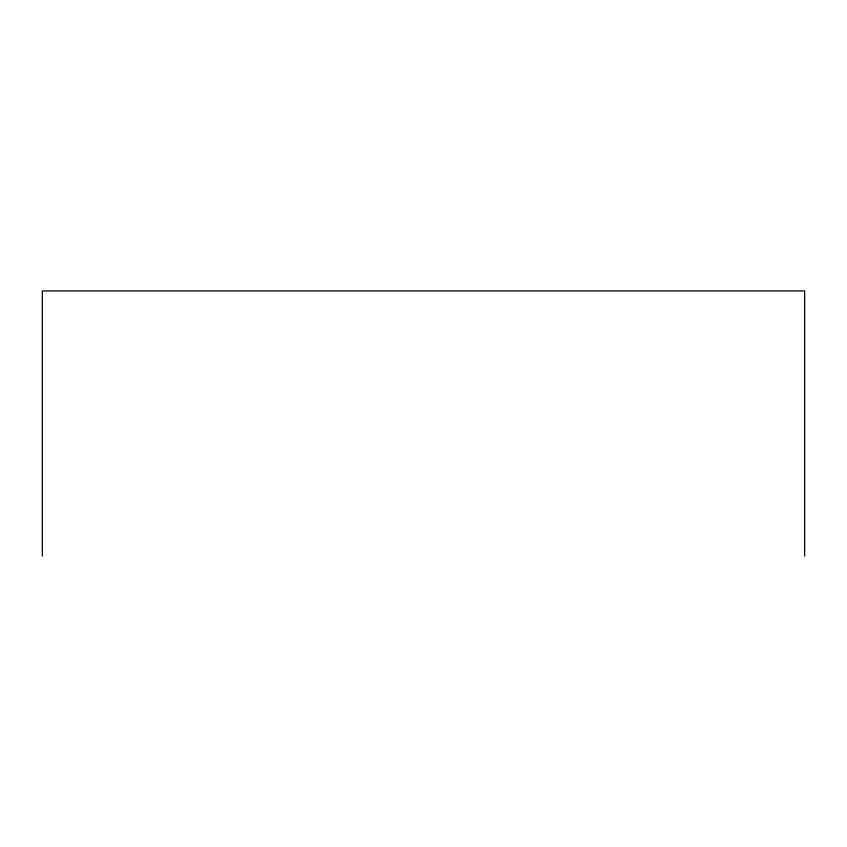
<?xml version="1.0" encoding="UTF-8"?>
<svg xmlns="http://www.w3.org/2000/svg" width="847" height="847" viewBox="0 0 847 847"><rect width="100%" height="100%" fill="white"/><g stroke="black" fill="none" stroke-linecap="round" stroke-linejoin="round"><path stroke-width="1.27" d="M804.65 556.056L804.65 290.945L42.35 290.945L42.35 556.056"/></g></svg>
